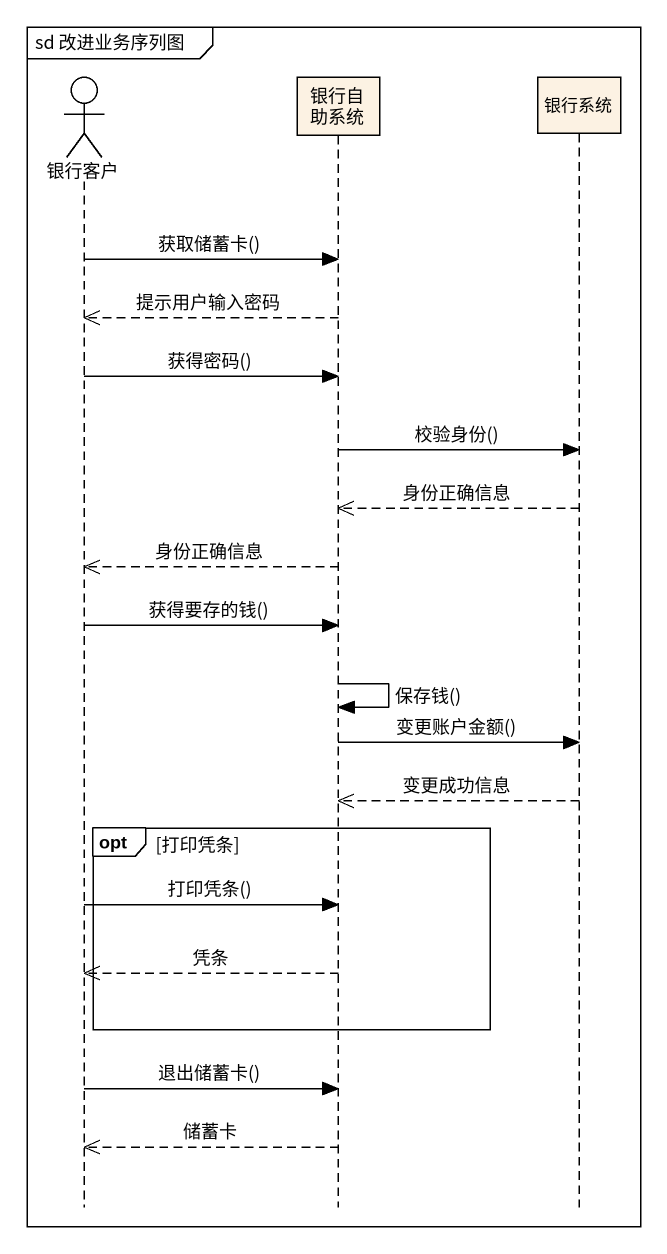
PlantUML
@startuml
mainframe sd 改进业务序列图
hide footbox
actor 银行客户
participant 银行自助系统
participant 银行系统

银行客户 -> 银行自助系统 : 获取储蓄卡()
银行自助系统 -->> 银行客户 : 提示用户输入密码
银行客户 -> 银行自助系统 : 获得密码()
银行自助系统 -> 银行系统 : 校验身份()
银行系统 -->> 银行自助系统 : 身份正确信息
银行自助系统 -->> 银行客户 : 身份正确信息
银行客户 -> 银行自助系统 : 获得要存的钱()
银行自助系统 -> 银行自助系统 : 保存钱()
银行自助系统 -> 银行系统 : 变更账户金额()
银行系统 -->> 银行自助系统 : 变更成功信息
opt 打印凭条
  银行客户 -> 银行自助系统 : 打印凭条()
  银行自助系统 -->> 银行客户 : 凭条
end
银行客户 -> 银行自助系统 : 退出储蓄卡()
银行自助系统 -->> 银行客户 : 储蓄卡
@enduml
